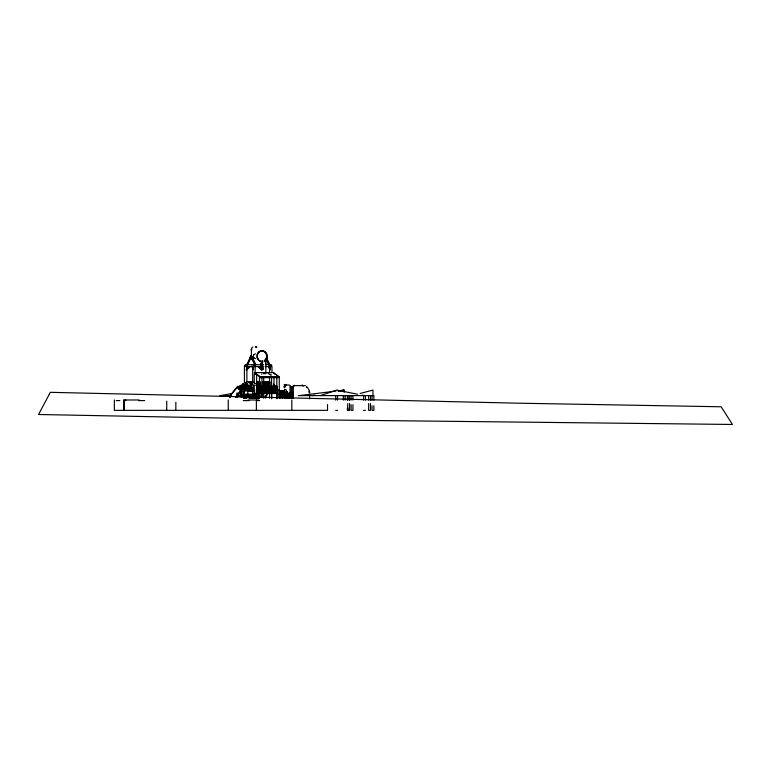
<?xml version="1.0" encoding="UTF-8"?>
<svg xmlns="http://www.w3.org/2000/svg" width="771" height="771" viewBox="0 0 771 771"><rect width="100%" height="100%" fill="white"/><g stroke="black" fill="none" stroke-linecap="round" stroke-linejoin="round"><path stroke-width="1.16" d="M249.852 388.7L249.293 387.543M250.132 388.7L250.883 387.013A2.766 1.128 -90 0 0 251.115 385.702M245.67 387.591L249.843 387.765L250.72 385.018M260.608 364.741L262.227 360.934M246.585 386.396L246.383 384.392L245.284 384.546A8.182 3.556 -12.5 0 0 243.578 384.922M261.398 366.582L261.494 369.849L261.494 368.808L259.143 366.582M262.978 366.582L262.67 369.849L262.978 368.875M250.19 366.582L246.797 369.849L246.893 368.808L249.139 366.582M266.034 388.17L265.166 385.558L265.966 382.83M267.248 386.107L267.238 384.681M267.421 385.394L267.113 387.37L265.928 388.854M294.3 385.866L294.146 385.172M302.049 385.635L302.271 385.047M303.254 385.635L303.148 386.146L302.82 385.635M302.097 385.635L302.271 385.172M284.74 385.847L284.865 385.028M293.973 385.635L305.364 385.635M250.642 386.281L246.508 386.281L246.257 387.88L245.448 387.495M256.097 346.94C257.225 348.897 256.676 345.051 256.097 347.326M279.372 376.788L260.357 376.788L260.29 377.337L279.304 377.337L279.372 376.788L273.387 372.595L254.372 372.595L260.704 377.636L260.839 376.527M255.442 373.954L255.577 372.846M261.591 374.166L261.909 373.964M263.335 373.646L265.86 373.646L265.831 359.652M273.387 372.595L275.025 374.34M278.032 377.636L278.167 376.527M267.267 386.04L266.583 387.823L265.446 386.763A2.458 1.002 -90 0 1 265.417 384.315L266.525 383.081M247.722 384.286C247.876 381.992 245.014 384.71 247.183 384.835M250.508 386.84L246.45 386.84L245.621 387.832A4.819 2.101 -12.5 0 0 244.619 388.054M244.002 384.286C243.019 386.271 241.795 382.445 243.752 383.544M265.436 383.698L265.561 382.098M252.107 389.268L253.698 385.163M237.69 386.281L229.931 395.725L229.671 396.863A2.766 2.178 39.4 0 0 229.797 397.499M231.579 394.174L229.941 396.911A2.467 1.947 39.4 0 0 230.057 397.479M245.284 382.85L246.296 383.63M247.269 366.582L246.19 369.849L247.732 366.582M251.452 355.624L246.749 365.348L250.893 355.624L251.452 355.624L255.606 364.124L255.606 365.348M252.801 347.056A3.421 1.397 -90 0 0 251.433 349.822L251.433 356.857L247.308 365.348L247.308 364.124L246.749 364.124M260.608 365.348L262.766 361.098L260.608 365.309L260.608 364.124L261.167 364.124L261.167 365.309L262.786 362.139M273.753 387.418L273.792 388.199M255.596 346.834L256.386 347.172L255.538 347.066M253.9 354.525L253.235 356.231L253.9 357.946M266.93 394.395L265.561 397.364M232.996 392.458L237.931 386.444M235.647 396.959L240.562 390.984M235.887 397.123L242.21 389.442M229.931 395.725L231.56 394.858M230.172 395.889L230.953 395.244M266.554 388.854L266.679 387.9L266.814 388.854M237.825 388.025L238.181 387.649A8.182 3.556 -12.5 0 1 242.749 385.163A2.833 1.156 -90 0 0 242.634 385.693M238.085 388.584L238.432 388.208A8.028 3.489 -12.5 0 1 242.123 386.049M238.47 389.085L238.808 388.719A7.71 3.354 -12.5 0 1 242.354 386.647M238.952 389.509L239.28 389.162A7.267 3.161 -12.5 0 1 242.624 387.206M239.511 389.818L239.82 389.49A6.708 2.92 -12.5 0 1 242.277 387.938M265.802 395.841L266.573 395.282M253.881 354.525L255.461 353.812M284.894 392.776L285.443 393.046L284.875 393.383M271.353 366.456C273.657 363.883 266.727 364.567 265.937 364.741M251.876 390.627L252.021 391.215L251.992 390.608M250.932 349.774L251.838 349.803M340.821 391.456L344.117 390.078L344.117 392.294M265.928 382.098L267.258 384.768M320.36 395.61L336.667 390.078L357.561 394.222M273.898 388.266L273.898 387.264M360.163 393.461L372.962 390.078L372.962 395.61M283.882 386.83L285.318 386.869L284.056 386.859M286.051 391.504L287.034 391.495M220.448 395.61L232.196 393.461M239.241 392.169L245.12 391.09M312.38 395.61L314.732 395.195M338.238 391.099L344.117 390.078L338.209 390.81M267.132 394.887L265.966 395.253A2.766 2.197 35.7 0 0 265.282 397.373L265.61 398.096M246.469 385.018L245.409 385.172A8.028 3.489 -12.5 0 0 242.913 385.77M246.508 386.281L245.592 386.416A7.267 3.161 -12.5 0 0 243.337 386.965M246.45 386.84L245.65 386.955A6.708 2.92 -12.5 0 0 243.569 387.456M284.692 389.162L284.692 390.155M299.225 395.61L335.848 391.099M290.224 386.878L291.226 386.83L291.265 397.547M263.537 364.741L245.621 364.741L244.446 365.425L244.764 366.312M291.004 386.859L290.002 386.869L290.002 398.308M248.532 386.869C245.978 386.869 248.994 386.849 247.896 386.84M241.786 397.161L241.786 386.849L243.318 386.859L243.357 397.894M243.173 386.859L241.786 386.849L242.431 386.84M255.085 364.288L250.893 355.624L250.893 356.848L251.452 356.848M252.319 358.91L251.288 357.368M265.34 359.209L266.082 358.91M262.516 361.348L260.511 361.348L261.783 361.532M255.606 364.124L255.037 364.124L255.037 365.348L250.893 356.848M266.467 358.804L269.012 364.124L269.609 364.124L269.609 365.348M263.258 366.582L244.426 366.582L244.426 383.004M265.137 366.582L271.97 366.582L271.97 372.441M261.494 368.808L261.398 369.849L258.092 366.582M268.771 366.582L270.245 368.866L269.06 366.582M256.444 373.954L254.228 373.954L254.228 383.216M278.1 377.086L260.771 377.086L254.372 372.595M269.811 381.79L269.811 389.162M246.228 381.934L253.495 381.934M256.685 381.896L256.685 388.613M256.974 381.896L258.227 381.896L258.102 388.632L256.974 388.623L257.09 381.896M258.391 381.896L259.644 381.896L259.644 388.642L258.391 388.632L258.507 381.896M262.622 382.098L269.821 382.098M250.883 381.934L250.883 383.63C250.874 381.944 248.917 383.447 249.515 381.934M265.928 382.792L266.188 382.098M266.554 382.098L266.824 383.042L266.814 382.098M254.382 383.206L255.596 383.457M265.542 383.871L268.327 383.871M267.315 384.382L267.18 382.098M247.289 385.163L256.926 385.163M250.72 385.664L245.515 385.808A7.71 3.354 -12.5 0 0 243.116 386.387M261.764 385.934L261.764 392.844L276.885 392.844L276.885 385.934M262.044 386.242L263.229 386.242L263.229 392.535L262.044 392.535M263.451 386.242L264.636 386.242L264.569 392.535M264.848 386.242L266.034 386.242L265.976 392.535L264.848 392.535L264.906 382.098M267.441 386.242L266.255 386.242L266.255 392.535L267.441 392.535L267.441 382.098M269.06 386.242L270.245 386.242L270.178 392.535L269.06 392.535L269.06 382.098M271.643 386.242L270.457 386.242L270.525 392.535M271.864 386.242L273.05 386.242L273.05 392.535L271.864 392.535L271.864 386.242L271.922 392.535M275.854 386.242L274.669 386.242L274.727 392.535L275.854 392.535L275.787 386.242M267.315 386.579L267.18 388.854M240.716 387.35L240.224 387.35L240.186 396.988M249.631 388.7L249.631 387.919L249.351 388.7M251.028 388.565L249.891 388.555M246.228 388.7L247.346 388.7M247.973 388.7L253.225 388.7M262.622 388.854L269.821 388.854M246.103 389.008L253.63 389.008M269.946 389.162L262.497 389.162L262.497 381.79L262.641 389.162M251.818 389.268L252.396 389.268M253.158 389.615L245.621 389.615L245.621 390.849L253.842 390.849M256.184 389.615L270.66 389.615M284.441 389.654L285.79 389.654A1.841 0.752 -90 0 1 286.542 391.495M278.716 389.914L279.401 389.914M278.716 390.377L279.401 390.377M256.068 390.849L271.161 390.849L271.161 392.073M273.927 390.724L273.927 392.931M247.809 390.926L251.944 390.926M283.786 390.878L279.285 390.878L279.285 396.333L283.824 396.333M256.068 392.073L271.7 392.073M285.733 392.073L287.352 392.073M285.733 392.381L287.352 392.381M264.636 392.535L263.451 392.535L263.422 382.098M267.653 392.535L268.838 392.535L268.838 386.242L267.653 386.242L267.653 392.535L267.807 382.098M270.457 392.535L271.643 392.535M276.066 392.535L276.606 392.535M285.097 393.085L292.614 393.085M256.57 393.509L276.924 393.509M243.135 394.174L259.586 394.174M278.639 394.299L279.767 394.299M285.097 394.251L284.692 397.701M284.759 394.405L290.204 394.405L290.175 397.547L284.759 397.547M290.783 394.405L292.546 394.405L292.546 397.547L290.783 397.547M242.932 394.742L247.51 394.742M249.592 394.742L253.052 394.742M259.509 394.974L248.85 394.974L248.85 397.884M243.212 395.051L247.154 395.051M249.534 395.051L253.322 395.051M219.831 395.61L231.021 395.61M236.899 395.61L242.769 395.61M249.823 395.61L253.341 395.61M298.31 395.61L373.877 395.61L373.877 400.139M253.871 395.764L251.751 395.764L251.751 396.988M279.121 396.487L283.969 396.487L283.93 390.724L283.805 396.487M249.438 396.988L253.9 396.988M282.099 397.682L292.614 397.701L292.614 394.251L292.334 397.701M139.291 399.985L123.852 399.985L123.852 410.355M248.002 399.985L258.815 399.985M116.228 400.602L119.842 400.602M138.741 400.602L144.669 400.602M243.289 400.602L249.158 400.602M257.504 400.602L259.673 400.602M335.693 410.355L337.525 410.355M363.604 410.355L365.435 410.355M249.804 388.854L252.204 388.883M256.647 388.921L260.193 388.95M250.132 388.064L249.023 387.495M255.461 358.65L253.881 357.946M362.197 395.147L364.519 395.61M292.633 386.782L293.279 387.023L292.787 386.82A1.571 1.475 -90 0 1 294.146 385.635M268.163 373.636L271.132 374.793M270.004 374.504L271.093 375.13M276.741 375.544L279.304 377.337M245.795 382.936L246.151 383.515M266.554 382.917L267.142 384.18M258.198 366.582L261.494 369.849M306.742 386.772L307.321 387.379M306.289 387.042L306.848 387.63M258.372 359.98L257.119 357.599M249.563 387.861L249.515 388.7M307.851 388.044L308.333 388.748M262.815 365.011L262.477 365.348M253.688 366.456L253.919 364.741L253.919 365.348M268.559 366.582L270.245 369.849L268.269 366.582M266.525 357.744L269.609 364.124M266.525 358.978L269.098 364.288M265.956 358.978L269.012 365.348L269.012 364.124M308.747 389.5L309.113 390.28M252.435 366.582L253.187 368.075M251.963 366.582L253.457 369.849M265.465 362.274L265.754 363.526M309.402 391.09L309.807 392.776M308.853 391.196L309.238 392.834M269.956 368.866L269.975 369.849L269.956 366.582M283.632 390.878L283.67 396.333M250.883 388.7L250.883 387.013L249.852 388.064L250.257 388.7M250.604 388.7L250.604 387.013A2.766 1.128 -90 0 0 250.835 384.98M373.877 405.816L373.877 410.355L372.046 410.355L372.046 405.816M372.046 395.61L372.046 400.139M370.494 395.61L370.494 400.139M370.494 403.541L370.494 410.355L368.654 410.355L368.654 403.541M368.654 395.61L368.654 400.139M365.435 395.61L365.435 400.139M363.604 395.61L363.604 400.139M352.945 395.61L352.945 400.139M352.945 404.679L352.945 410.355L351.104 410.355L351.104 404.679M351.104 395.61L351.104 400.139M349.552 395.61L349.552 400.139M349.552 403.541L349.552 410.355L347.355 410.355L347.355 408.081M349.186 395.61L349.186 400.139M349.186 408.081L349.186 410.355M347.711 395.61L347.711 400.139M347.711 403.541L347.711 410.355M347.355 395.61L347.355 400.139M345.129 395.61L345.129 400.139M343.297 395.61L343.297 400.139M337.525 395.61L337.525 400.139M335.693 395.61L335.693 400.139M327.53 404.592L327.521 410.355L114.359 410.355L114.359 399.985M309.605 394.511L309.605 398.829M293.327 398.308L293.327 386.869L292.103 386.869L292.103 398.308M292.267 394.405L292.18 397.547M291.93 394.405L291.891 397.547M291.833 399.985L291.833 410.355M291.64 394.405L291.64 397.547M291.554 394.405L291.515 397.547M291.428 394.405L291.428 397.547M291.004 397.701L291.004 394.251L290.715 397.701M290.233 394.251L290.233 397.701M289.8 394.405L289.8 397.547M289.549 394.405L289.424 397.547M289.173 394.405L289.173 397.547M289.048 394.405L289.048 397.547M288.797 394.405L288.797 397.547M288.672 394.405L288.672 397.547M288.421 394.405L288.296 397.547M288.046 394.405L288.046 397.547M287.92 394.405L287.92 397.547M287.67 394.405L287.67 397.547M287.544 394.405L287.544 397.547M287.294 394.405L287.169 397.547M286.918 394.405L286.918 397.547M286.793 394.405L286.793 397.547M286.542 394.405L286.542 397.547M286.426 397.701L286.426 394.251L286.292 397.701M286.022 394.405L286.041 397.547L285.887 394.405M285.762 394.405L285.694 397.547M285.646 394.405L285.569 397.547M285.511 394.405L285.415 397.547M285.27 394.405L285.289 397.547M285.135 394.405L285.145 397.547M284.894 394.405L285.01 397.547M284.836 394.251L284.836 397.701M282.812 390.878L282.812 396.333M282.658 390.878L282.745 397.682M282.533 390.878L282.533 396.333M282.379 390.878L282.379 396.333M281.974 390.878L281.974 396.333M281.685 390.878L281.81 396.333M281.531 390.878L281.531 396.333M281.126 390.878L281.126 396.333M280.972 390.878L280.885 396.448M280.846 390.878L280.846 396.333M280.692 390.878L280.692 396.333M280.287 390.878L280.287 396.333M280.133 390.878L280.133 396.333M280.008 390.878L280.008 396.333M279.854 390.878L279.854 396.333M279.449 390.878L279.449 396.333M279.266 398.299L279.266 377.636L259.48 377.636L259.509 397.884M277.117 392.998L277.049 391.032L276.49 391.032L276.49 392.998M276.924 398.713L276.924 393.306L253.987 393.306L253.987 394.53M276.808 377.636L276.808 398.299M276.548 392.998L276.606 386.242L276.066 386.242L276.172 392.998M276.24 392.998L276.24 391.032L275.613 391.032L275.613 392.998M275.392 392.998L275.334 391.032L274.775 391.032L274.775 392.998M274.495 392.998L274.553 391.032L274.139 392.998M273.994 377.424L273.994 392.487M273.329 386.242L273.329 392.535M272.982 386.242L272.982 392.535M271.585 386.242L271.7 398.713M271.556 377.424L271.556 398.279M270.746 364.741L270.746 365.348M269.686 382.098L269.686 388.854M269.522 366.582L269.522 372.441M269.522 377.135L269.522 390.039M269.522 392.391L269.522 398.25M269.32 382.098L269.32 388.854M269.185 382.098L269.195 388.854M268.694 382.098L268.78 392.535M268.559 382.098L268.568 388.854M268.433 382.098L268.433 388.854M268.067 382.098L268.067 388.854M267.932 382.098L267.942 388.854M267.306 382.098L267.373 392.535M266.679 387.9L266.689 388.854M266.313 386.242L266.313 392.535M266.062 382.098L266.062 382.792M265.561 388.854L265.301 387.244L265.426 388.854M265.436 382.098L265.301 383.698M265.166 382.098L265.166 388.854M265.031 382.098L265.031 388.854M264.8 382.098L264.675 388.854M264.318 382.098L264.174 388.854M264.048 382.098L264.048 388.854M263.701 377.135L263.701 381.828M263.701 392.391L263.701 398.25M263.692 382.098L263.547 388.854M263.171 386.242L263.171 392.535M262.766 382.098L262.766 388.854M262.67 366.582L262.67 369.849M262.111 386.242L262.111 392.535M261.928 377.636L261.928 397.152M261.832 393.306L261.832 397.672M259.788 396.911L259.788 394.665L259.634 396.911M259.345 394.974L259.345 397.884M259.104 394.974L259.104 397.884M258.95 394.974L258.95 397.884M258.825 394.974L258.825 397.884M258.671 394.974L258.671 397.884M258.246 393.306L258.246 394.53M258.266 394.974L258.266 397.884M258.102 394.974L258.102 397.884M257.977 394.974L257.977 397.884M257.822 394.974L257.822 397.884M257.418 394.974L257.263 397.884M257.138 394.974L257.138 397.884M256.984 394.974L256.984 397.884M256.666 375.111L256.666 393.644M256.589 391.369L256.589 393.682M256.579 394.974L256.579 397.884M256.425 394.974L256.425 397.884M256.377 399.985L256.377 410.355M256.3 394.974L256.145 397.884M255.741 394.974L255.741 397.884M255.577 394.974L255.577 397.884M255.461 394.974L255.461 397.884M255.297 394.974L255.297 397.884M255.143 366.582L255.143 372.441M254.893 394.974L254.893 397.884M254.738 394.974L254.738 397.884M254.613 394.974L254.613 397.884M254.459 394.974L254.459 397.884M254.228 385.539L254.228 393.644M254.054 394.974L254.054 397.884M253.9 394.974L253.9 397.884M253.775 394.974L253.775 397.884M253.62 394.974L253.62 397.884M253.216 394.974L253.216 397.884M253.061 394.974L252.936 397.884M252.869 394.53L252.772 397.884M252.695 366.582L252.695 383.004M252.695 387.697L252.695 395.909M252.483 395.051L252.483 397.894M252.445 381.896L252.445 384.122M252.368 394.974L252.339 397.894M252.213 394.974L252.204 397.894M252.04 357.368L252.04 359.209M252.088 394.974L252.059 397.894M251.934 394.974L251.934 397.884M251.568 357.368L251.568 359.209M251.51 386.444L251.51 388.7M251.529 394.974L251.5 397.894M251.423 357.368L251.423 359.209M251.433 381.896L251.433 384.122M251.433 386.348L251.385 388.7M251.375 394.974L251.356 397.894M251.173 356.848L251.288 359.209M251.307 381.896L251.307 384.122M251.307 386.348L251.23 388.7M251.25 394.974L251.221 397.894M251.144 381.896L251.028 384.122M251.028 386.338L251.105 388.7M251.095 394.974L251.095 397.884M250.922 357.368L250.922 359.209M250.787 359.209L250.787 357.368L250.315 359.209M250.758 381.934L250.758 383.312L250.479 381.934M250.758 388.7L250.758 387.321L250.479 388.7M250.691 394.974L250.797 397.894M250.604 381.934L250.604 383.63L249.852 381.934M250.536 394.974L250.662 397.894M250.411 394.974L250.373 397.894M250.257 381.934L250.257 382.657M250.257 394.974L250.257 397.884M250.132 381.934L249.226 382.85L249.226 381.934M249.977 381.934L249.977 382.657M249.977 387.977L249.977 388.7M249.958 395.051L249.958 397.894M249.852 394.974L249.814 397.894M249.631 381.934L249.631 382.715L249.351 381.934M249.688 394.974L249.679 397.894M249.409 394.974L249.534 397.894M249.226 387.794L249.226 388.7M249.014 394.974L249.014 397.884M248.734 396.911L248.734 394.665L248.57 396.911M247.809 397.624L247.809 386.849A2.679 1.099 -90 0 0 247.742 385.683M247.009 395.051L247.009 397.894M246.874 381.828L246.893 366.582L246.797 369.849M246.595 395.051L246.595 397.894M246.45 395.051L246.45 397.894M246.315 395.051L246.315 397.894M246.171 395.051L246.171 397.894M245.756 395.051L245.756 397.894M245.621 364.741L245.621 365.348M245.612 395.051L245.612 397.894M245.467 395.051L245.467 397.894M245.332 395.051L245.332 397.894M244.908 395.051L244.908 397.894M244.764 395.051L244.764 397.894M244.619 395.051L244.619 397.894M244.426 387.697L244.426 394.733M244.484 395.051L244.484 397.894M244.06 395.051L244.06 397.894M243.781 395.051L243.925 397.894M243.636 395.051L243.636 397.894M241.101 388.555L241.101 396.988M237.728 397.402L237.728 393.143L236.813 393.143L236.813 397.402M228.255 399.985L228.255 410.355M175.846 402.289L175.846 410.355M166.738 401.132L166.738 410.355M125.712 399.985L125.712 400.602M123.996 399.985L123.996 410.355M262.101 361.83A5.59 5.108 -90 0 1 257.302 354.323A5.59 5.108 -90 0 1 265.388 351.952A5.59 5.108 -90 0 1 264.655 361.079M260.849 361.348A5.291 4.838 -90 0 1 257.919 353.59A5.291 4.838 -90 0 1 265.523 352.492A5.291 4.838 -90 0 1 264.52 360.818M257.119 354.862A5.291 4.838 -90 0 1 264.732 352.029A5.291 4.838 -90 0 1 264.202 360.818M252.021 365.069A3.392 1.378 -90 0 1 251.77 364.538M242.557 386.849A2.833 1.156 -90 0 1 242.595 385.972M242.904 384.719A2.833 1.156 -90 0 1 243.308 384.093M247.057 384.093A2.679 1.099 -90 0 1 247.279 384.334M279.516 398.241A1.417 1.301 -90 0 1 280.731 396.573A1.417 1.301 -90 0 1 282.08 398.115M279.892 398.241A1.417 1.301 -90 0 1 281.107 396.573A1.417 1.301 -90 0 1 282.456 398.115M279.998 398.221A1.291 1.185 -90 0 1 281.107 396.699A1.291 1.185 -90 0 1 282.34 398.106M284.441 386.869A1.841 1.687 -90 0 1 286.128 385.028L288.932 385.028A1.841 1.687 -90 0 1 290.609 386.869M246.45 384.276A2.737 0.771 85.7 0 1 246.595 385.702M241.709 389.413A4.819 2.101 -12.5 0 1 242.383 388.95M243.202 388.536A4.819 2.101 -12.5 0 1 244.128 388.189M238.066 387.081A8.163 3.556 -12.5 0 1 242.624 384.604M273.31 384.112A13.984 6.303 -13 0 1 275.093 386.512M292.267 393.017L292.932 393.249L292.296 392.931M251.346 356.163L251.346 356.163M284.277 384.864C285.048 387.206 286.08 383.216 284.277 384.864M247.539 390.839L248.05 391.07L247.568 390.772M285.26 384.864C286.012 387.206 287.082 383.216 285.26 384.864M49.286 394.299L38.55 414.499L313.19 419.81L732.45 424.464L721.155 406.78L516.551 403.156L50.327 392.323L49.286 394.299M251.78 389.663L252.358 389.731L251.818 389.663M252.319 357.368L250.026 357.368L250.026 359.209L252.319 359.209L252.319 357.368M259.923 381.896L259.808 388.642L259.923 381.896M274.447 386.242L273.262 386.242L273.262 392.535L274.447 392.535L274.389 386.242"/></g></svg>
